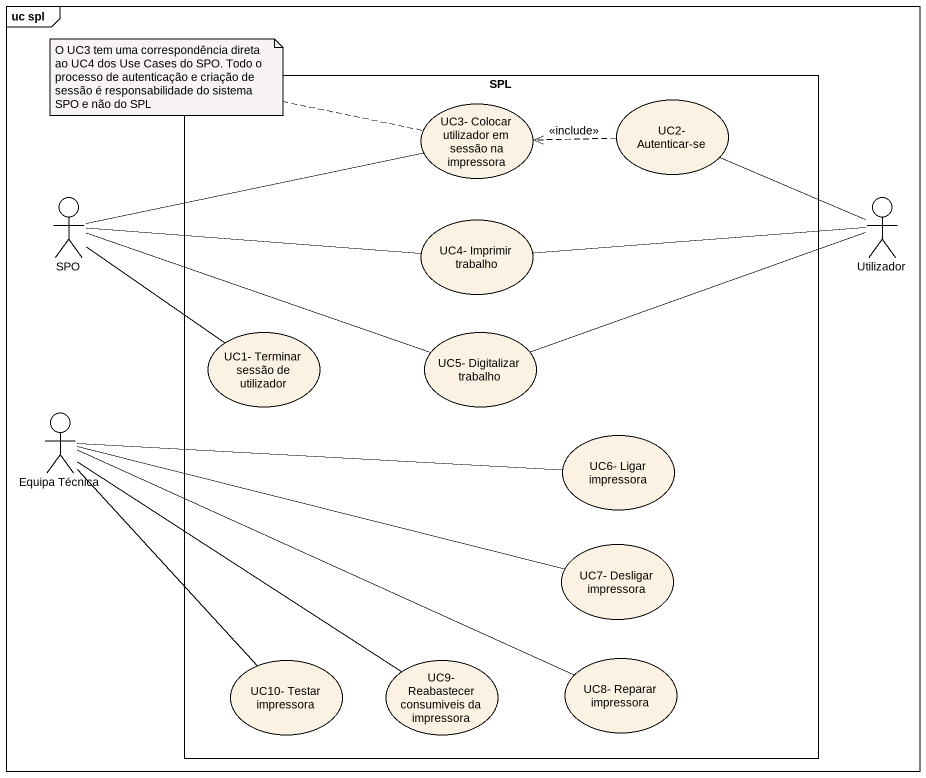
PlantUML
@startuml
mainframe uc spl
rectangle SPL {
  usecase "UC3- Colocar utilizador em sessão na impressora" as UC3_Colocar_utilizador_em
  usecase "UC2- Autenticar-se" as UC2_Autenticar_se
  usecase "UC4- Imprimir trabalho" as UC4_Imprimir_trabalho
  usecase "UC1- Terminar sessão de utilizador" as UC1_Terminar_sessão_de
  usecase "UC5- Digitalizar trabalho" as UC5_Digitalizar_trabalho
  usecase "UC6- Ligar impressora" as UC6_Ligar_impressora
  usecase "UC7- Desligar impressora" as UC7_Desligar_impressora
  usecase "UC10- Testar impressora" as UC10_Testar_impressora
  usecase "UC9- Reabastecer consumiveis da impressora" as UC9_Reabastecer_consumiveis
  usecase "UC8- Reparar impressora" as UC8_Reparar_impressora
}
actor SPO
actor Utilizador
actor "Equipa Técnica" as Equipa_Técnica
UC2_Autenticar_se .left.> UC3_Colocar_utilizador_em : <<include>>
UC2_Autenticar_se -right- Utilizador
SPO -right- UC3_Colocar_utilizador_em
SPO -right- UC4_Imprimir_trabalho
SPO -- UC1_Terminar_sessão_de
SPO -right- UC5_Digitalizar_trabalho
Utilizador -left- UC4_Imprimir_trabalho
Utilizador -left- UC5_Digitalizar_trabalho
Equipa_Técnica -right- UC6_Ligar_impressora
Equipa_Técnica -right- UC7_Desligar_impressora
Equipa_Técnica -- UC10_Testar_impressora
Equipa_Técnica -- UC9_Reabastecer_consumiveis
Equipa_Técnica -right- UC8_Reparar_impressora
note left of UC3_Colocar_utilizador_em : O UC3 tem uma correspondência direta ao UC4 dos Use Cases do SPO. Todo o processo de autenticação e criação de sessão é responsabilidade do sistema SPO e não do SPL
@enduml
